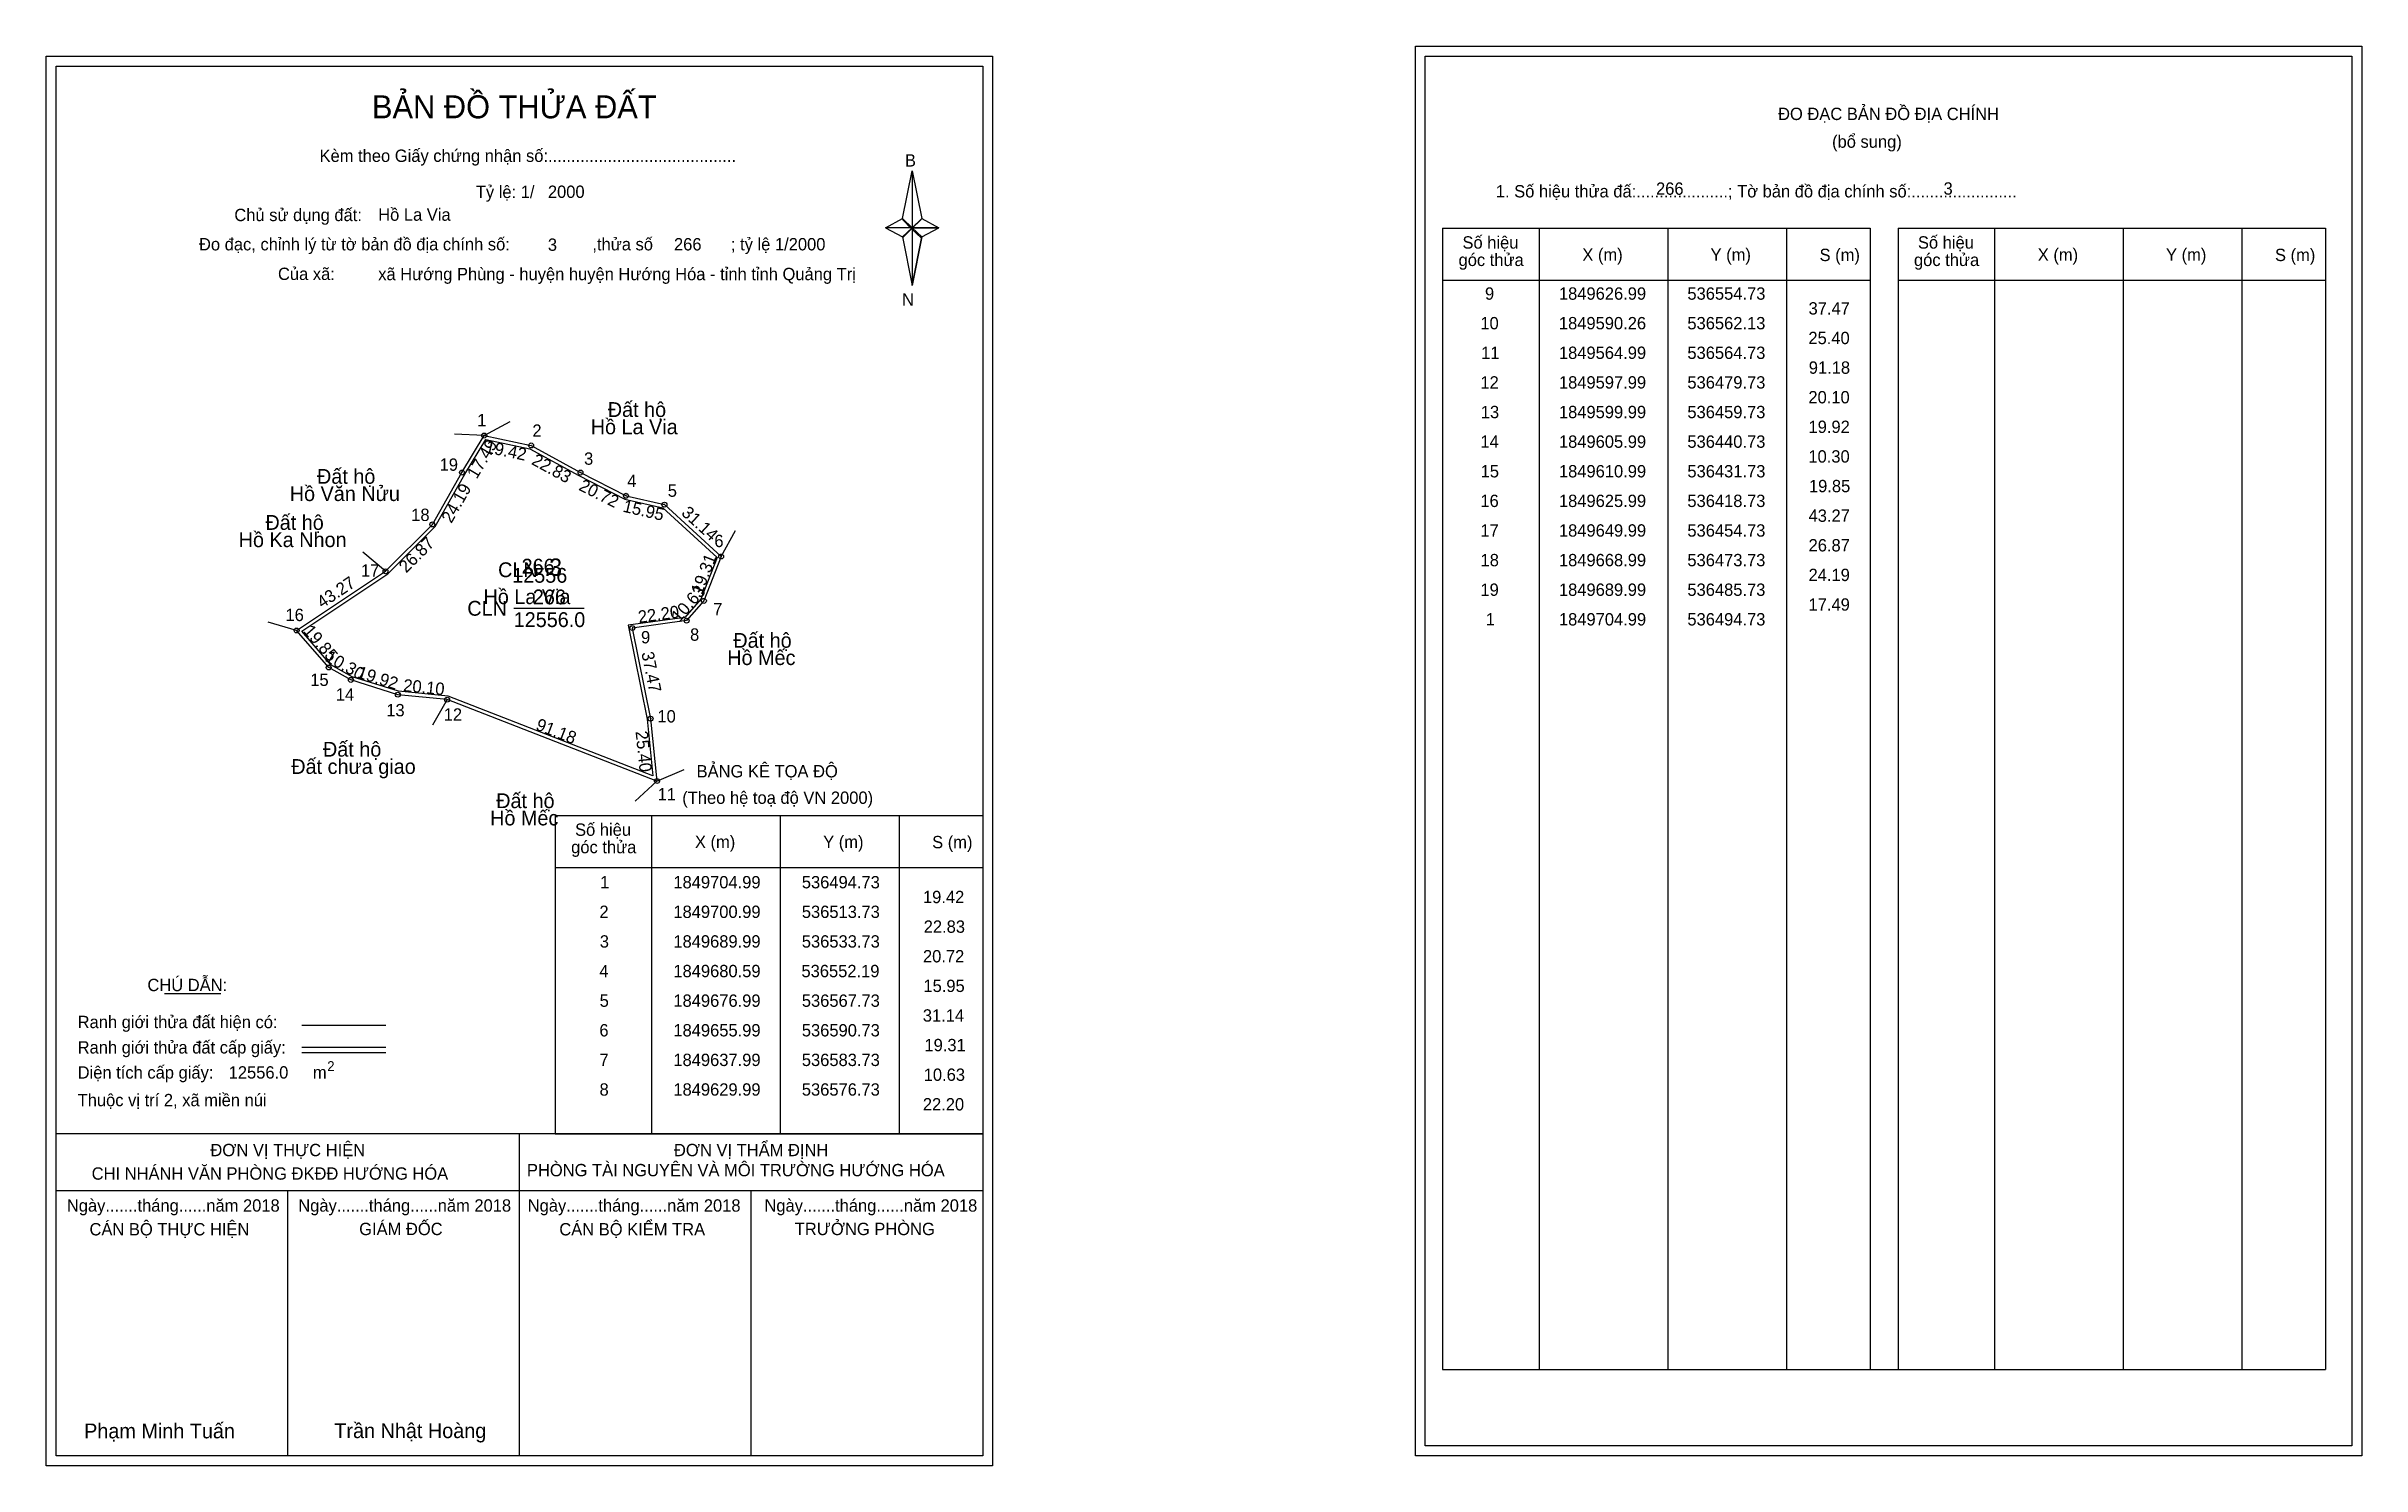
# Model space of a CAD drawing. Extents: x 536317 to 537255, y 1849288 to 1849863.
import ezdxf

# ---------------------------------------------------------------- set-up
doc = ezdxf.new("R2010")
doc.units = 0
for name, color, linetype in [('Level 1', 7, 'Continuous'), ('Level 10', 7, 'Continuous'), ('Level 11', 7, 'Continuous'), ('Level 13', 7, 'Continuous'), ('Level 2', 7, 'Continuous'), ('Level 27', 7, 'Continuous'), ('Level 3', 7, 'Continuous'), ('Level 36', 7, 'Continuous'), ('Level 4', 7, 'Continuous'), ('Level 49', 7, 'Continuous'), ('Level 5', 7, 'Continuous'), ('Level 53', 7, 'Continuous'), ('Level 55', 7, 'Continuous'), ('Level 6', 7, 'Continuous'), ('Level 63', 7, 'Continuous'), ('Level 7', 7, 'Continuous'), ('Level 9', 7, 'Continuous')]:
    doc.layers.add(name, color=color, linetype=linetype)

msp = doc.modelspace()

# ---------------------------------------------------------------- linework, layer by layer
at = {"layer": 'Level 1'}
for p, q in [((536875.97, 1849858.72), (536875.97, 1849858.72)), ((536321.32, 1849854.72), (536321.32, 1849854.72)), ((536664.17, 1849792.95), (536668.1, 1849812.23)), ((536668.1, 1849812.23), (536668.1, 1849789.18)), ((536668.1, 1849812.23), (536672.04, 1849792.95)), ((536657.28, 1849789.18), (536664.17, 1849792.95)), ((536664.17, 1849792.95), (536668.1, 1849789.18)), ((536667.81, 1849788.75), (536664.17, 1849792.51)), ((536668.1, 1849789.18), (536664.17, 1849785.5)), ((536671.74, 1849792.51), (536667.81, 1849788.75)), ((536667.81, 1849788.75), (536671.74, 1849792.51)), ((536672.04, 1849792.95), (536668.1, 1849789.18)), ((536668.1, 1849789.18), (536668.1, 1849765.78)), ((536668.1, 1849789.18), (536678.92, 1849789.18)), ((536668.1, 1849789.18), (536672.04, 1849785.5)), ((536672.04, 1849785.5), (536678.92, 1849789.18)), ((536667.81, 1849788.75), (536664.17, 1849785.06)), ((536664.17, 1849785.06), (536667.81, 1849788.75)), ((536664.17, 1849785.5), (536668.1, 1849765.78)), ((536671.74, 1849785.06), (536667.81, 1849788.75)), ((536672.04, 1849785.5), (536668.1, 1849765.78)), ((536883.03, 1849789.01), (537056.24, 1849789.01)), ((536922.21, 1849326.48), (536922.21, 1849789.01)), ((536974.36, 1849326.48), (536974.36, 1849789.01)), ((537022.3, 1849789.01), (537022.3, 1849326.48)), ((537056.24, 1849789.01), (537056.24, 1849326.48)), ((537067.55, 1849789.01), (537240.75, 1849789.01)), ((537106.73, 1849326.48), (537106.73, 1849789.01)), ((537158.87, 1849326.48), (537158.87, 1849789.01)), ((537206.82, 1849789.01), (537206.82, 1849326.48)), ((537240.75, 1849789.01), (537240.75, 1849326.48)), ((536883.03, 1849767.95), (537056.24, 1849767.95)), ((537067.55, 1849767.95), (537240.75, 1849767.95)), ((536523.51, 1849551.06), (536696.71, 1849551.06)), ((536562.69, 1849422.01), (536562.69, 1849551.06)), ((536614.83, 1849422.01), (536614.83, 1849551.06)), ((536662.78, 1849551.06), (536662.78, 1849422.01)), ((536523.51, 1849530.01), (536696.71, 1849530.01)), ((536365.16, 1849478.85), (536387.96, 1849478.85)), ((536420.89, 1849466.04), (536454.91, 1849466.04)), ((536420.89, 1849457.14), (536454.91, 1849457.14)), ((536420.89, 1849454.95), (536454.91, 1849454.95)), ((536534.98, 1849422.01), (536321.32, 1849422.01)), ((536696.71, 1849422.01), (536487.03, 1849422.01)), ((536509.02, 1849291.57), (536509.02, 1849422.01)), ((536523.51, 1849422.01), (536696.71, 1849422.01)), ((536696.72, 1849398.91), (536321.32, 1849398.91)), ((536415.17, 1849291.57), (536415.17, 1849398.91)), ((536602.87, 1849291.57), (536602.87, 1849398.91)), ((536883.03, 1849326.48), (537240.75, 1849326.48)), ((537251.37, 1849295.57), (537251.37, 1849295.57)), ((536696.71, 1849291.57), (536696.71, 1849291.57))]:
    msp.add_line(p, q, dxfattribs=at)
for points in [[(536664.17, 1849792.95), (536668.1, 1849812.23), (536668.1, 1849789.18)], [(536657.28, 1849789.18), (536664.17, 1849785.5), (536668.1, 1849789.18)], [(536668.1, 1849789.18), (536672.04, 1849792.95), (536678.92, 1849789.18)], [(536668.1, 1849789.18), (536668.1, 1849765.78), (536672.04, 1849785.5)]]:
    msp.add_lwpolyline(points, close=True, dxfattribs=at)
at = {"layer": 'Level 10'}
for points in [[(536418.73, 1849625.99), (536454.73, 1849649.99), (536473.73, 1849668.99), (536485.73, 1849689.99), (536494.73, 1849704.99), (536513.73, 1849700.99), (536533.73, 1849689.99), (536552.19, 1849680.59), (536567.73, 1849676.99), (536590.73, 1849655.99), (536583.73, 1849637.99), (536576.73, 1849629.99), (536554.73, 1849626.99), (536562.13, 1849590.26), (536564.73, 1849564.99), (536479.73, 1849597.99), (536459.73, 1849599.99), (536440.73, 1849605.99), (536431.73, 1849610.99)], [(536420.83, 1849625.71), (536455.62, 1849648.9), (536474.85, 1849668.13), (536486.94, 1849689.28), (536495.42, 1849703.41), (536513.24, 1849699.66), (536533.07, 1849688.75), (536551.71, 1849679.26), (536567.06, 1849675.71), (536589.08, 1849655.6), (536582.51, 1849638.73), (536576.02, 1849631.31), (536553.06, 1849628.18), (536560.74, 1849590.05), (536563.1, 1849567.12), (536480.06, 1849599.36), (536460.01, 1849601.37), (536441.29, 1849607.28), (536432.63, 1849612.09)]]:
    msp.add_lwpolyline(points, close=True, dxfattribs=at)
at = {"layer": 'Level 11'}
for centre in [(536494.73, 1849704.99), (536513.73, 1849700.99), (536485.73, 1849689.99), (536533.73, 1849689.99), (536552.19, 1849680.59), (536567.73, 1849676.99), (536473.73, 1849668.99), (536454.73, 1849649.99), (536590.73, 1849655.99), (536576.73, 1849629.99), (536583.73, 1849637.99), (536418.73, 1849625.99), (536418.73, 1849625.99), (536554.73, 1849626.99), (536431.73, 1849610.99), (536440.73, 1849605.99), (536459.73, 1849599.99), (536479.73, 1849597.99), (536562.13, 1849590.26), (536564.73, 1849564.99)]:
    msp.add_circle(centre, 1, dxfattribs=at)
at = {"layer": 'Level 27'}
for p, q in [((536494.73, 1849704.99), (536482.74, 1849705.56)), ((536494.73, 1849704.99), (536505.26, 1849710.74)), ((536590.73, 1849655.99), (536596.49, 1849666.52)), ((536454.73, 1849649.99), (536445.51, 1849657.68)), ((536418.73, 1849625.99), (536407.21, 1849629.34)), ((536479.73, 1849597.99), (536473.76, 1849587.58)), ((536564.73, 1849564.99), (536555.94, 1849556.82)), ((536564.73, 1849564.99), (536575.76, 1849569.71))]:
    msp.add_line(p, q, dxfattribs=at)
at = {"layer": 'Level 3'}
for p, q in [((536883.03, 1849789.01), (536883.03, 1849326.48)), ((537067.55, 1849789.01), (537067.55, 1849326.48)), ((536523.51, 1849551.06), (536523.51, 1849422.01))]:
    msp.add_line(p, q, dxfattribs=at)
at = {"layer": 'Level 63'}
for points in [[(536317.32, 1849858.72), (536700.72, 1849858.72), (536700.72, 1849287.57), (536317.32, 1849287.57)], [(536871.97, 1849862.72), (537255.37, 1849862.72), (537255.37, 1849291.57), (536871.97, 1849291.57)], [(536875.97, 1849858.72), (537251.37, 1849858.72), (537251.37, 1849295.57), (536875.97, 1849295.57)], [(536321.32, 1849854.72), (536696.72, 1849854.72), (536696.72, 1849291.57), (536321.32, 1849291.57)]]:
    msp.add_lwpolyline(points, close=True, dxfattribs=at)
at = {"layer": 'Level 9'}
msp.add_line((536506.67, 1849634.99), (536535.17, 1849634.99), dxfattribs=at)

# ---------------------------------------------------------------- texts
at = {"layer": 'Level 1'}
for s, height, p in [('BẢN ĐỒ THỬA ĐẤT', 9.3313, (536449.25, 1849833.53)), ('ĐO ĐẠC BẢN ĐỒ ĐỊA CHÍNH', 5, (537018.92, 1849832.84)), ('(bổ sung)', 5, (537040.8, 1849821.6)), ('Kèm theo Giấy chứng nhận số:.........................................', 5, (536428.02, 1849815.87)), ('B', 5, (536665.19, 1849813.99)), ('1. Số hiệu thửa đấ:....................; Tờ bản đồ địa chính số:.......................', 5, (536904.58, 1849801.48)), ('Chủ sử dụng đất:', 5, (536393.5, 1849791.88)), ('Đo đạc, chỉnh lý từ tờ bản đồ địa chính số:                  ,thửa số                 ; tỷ lệ 1/2000', 5, (536379.18, 1849780.02)), ('Số hiệu', 5, (536891.06, 1849780.74)), ('X (m)', 5, (536939.63, 1849775.79)), ('Y (m)', 5, (536991.58, 1849775.79)), ('S (m)', 5, (537035.74, 1849775.69)), ('Số hiệu', 5, (537075.58, 1849780.74)), ('X (m)', 5, (537124.14, 1849775.79)), ('Y (m)', 5, (537176.1, 1849775.79)), ('S (m)', 5, (537220.25, 1849775.69)), ('Của xã:', 5, (536411.18, 1849768.02)), ('góc thửa', 5, (536889.48, 1849773.68)), ('góc thửa', 5, (537073.99, 1849773.68)), ('N', 5, (536663.99, 1849757.65)), ('BẢNG KÊ TỌA ĐỘ', 5, (536580.78, 1849566.47)), ('(Theo hệ toạ độ VN 2000)', 5, (536574.97, 1849555.75)), ('Số hiệu', 5, (536531.54, 1849542.8)), ('góc thửa', 5, (536529.96, 1849535.74)), ('X (m)', 5, (536580.1, 1849537.85)), ('Y (m)', 5, (536632.06, 1849537.85)), ('S (m)', 5, (536676.21, 1849537.75)), ('CHÚ DẪN:', 5, (536358.28, 1849479.86)), ('Ranh giới thửa đất hiện có:', 5, (536330.02, 1849464.86)), ('Ranh giới thửa đất cấp giấy:', 5, (536330.02, 1849454.58)), ('2', 4, (536431.12, 1849447.48)), ('Diện tích cấp giấy:', 5, (536330.02, 1849444.42)), ('m', 5, (536425.33, 1849444.46)), ('Thuộc vị trí 2, xã miền núi', 5, (536330.02, 1849433.22)), ('ĐƠN VỊ THỰC HIỆN', 5, (536383.79, 1849412.98)), ('ĐƠN VỊ THẨM ĐỊNH', 5, (536571.59, 1849412.98)), ('CHI NHÁNH VĂN PHÒNG ĐKĐĐ HƯỚNG HÓA', 5, (536335.7, 1849403.46)), ('PHÒNG TÀI NGUYÊN VÀ MÔI TRƯỜNG HƯỚNG HÓA', 5, (536512.04, 1849404.84)), ('Ngày.......tháng......năm 2018', 5, (536325.65, 1849390.51)), ('Ngày.......tháng......năm 2018', 5, (536419.4, 1849390.51)), ('Ngày.......tháng......năm 2018', 5, (536512.35, 1849390.51)), ('Ngày.......tháng......năm 2018', 5, (536608.26, 1849390.51)), ('CÁN BỘ THỰC HIỆN', 5, (536334.82, 1849380.88)), ('GIÁM ĐỐC', 5, (536444.08, 1849381)), ('CÁN BỘ KIỂM TRA', 5, (536525.16, 1849380.88)), ('TRƯỞNG PHÒNG', 5, (536620.54, 1849381)), ('Phạm Minh Tuấn', 6, (536332.64, 1849298.65)), ('Trần Nhật Hoàng', 6, (536434.02, 1849298.75))]:
    msp.add_text(s, height=height, dxfattribs=at).set_placement(p)
at = {"layer": 'Level 11'}
msp.add_text('Tỷ lệ: 1/', height=5, dxfattribs=at).set_placement((536491.33, 1849801.24))
at = {"layer": 'Level 13'}
for s, p in [('266', (536514.44, 1849636.59)), ('CLN', (536487.88, 1849631.99)), ('12556.0', (536506.67, 1849627.39))]:
    msp.add_text(s, height=6, dxfattribs=at).set_placement(p)
at = {"layer": 'Level 2'}
msp.add_text('Hồ La Via', height=6, dxfattribs=at).set_placement((536494.45, 1849636.69))
at = {"layer": 'Level 3'}
msp.add_text('CLN', height=6, dxfattribs=at).set_placement((536500.36, 1849647.61))
at = {"layer": 'Level 36'}
for s, p in [('Đất hộ', (536544.79, 1849712.52)), ('Hồ La Via', (536537.88, 1849705.52)), ('Đất hộ', (536426.99, 1849685.45)), ('Hồ Văn Nửu', (536415.95, 1849678.45)), ('Đất hộ', (536406.09, 1849666.78)), ('Hồ Ka Nhon', (536395.25, 1849659.78)), ('Đất hộ', (536595.66, 1849619)), ('Hồ Mếc', (536593.19, 1849612)), ('Đất chưa giao', (536416.56, 1849567.88)), ('Đất hộ', (536429.41, 1849574.88)), ('Đất hộ', (536499.59, 1849554.02)), ('Hồ Mếc', (536497.12, 1849547.02))]:
    msp.add_text(s, height=6, dxfattribs=at).set_placement(p)
at = {"layer": 'Level 4'}
msp.add_text('266', height=6, dxfattribs=at).set_placement((536509.87, 1849649.05))
at = {"layer": 'Level 49'}
for s, rotation, p in [('17.49', 59.03624, (536491.69, 1849687.1)), ('19.42', 348.11134, (536494.89, 1849698.21)), ('22.83', 331.18921, (536513.54, 1849693.56)), ('20.72', 333.01439, (536532.7, 1849683.11)), ('24.19', 60.25512, (536481.42, 1849669.14)), ('15.95', 346.95692, (536550.61, 1849674.18)), ('31.14', 317.60256, (536574.27, 1849673.19)), ('26.87', 45, (536463.14, 1849649.06)), ('19.31', 68.74949, (536582.89, 1849640.25)), ('43.27', 33.69007, (536429.07, 1849634.8)), ('10.63', 48.81407, (536573.76, 1849629.02)), ('22.20', 7.76517, (536557.41, 1849628.97)), ('19.85', 310.91438, (536421.16, 1849625.63)), ('10.30', 330.9454, (536429.86, 1849613.86)), ('19.92', 342.47443, (536442.93, 1849606.97)), ('37.47', 281.39091, (536558.39, 1849616.93)), ('20.10', 354.28941, (536461.75, 1849601.4)), ('91.18', 338.78203, (536515.26, 1849585.91)), ('25.40', 275.87442, (536556.03, 1849585.09))]:
    msp.add_text(s, height=5, rotation=rotation, dxfattribs=at).set_placement(p)
at = {"layer": 'Level 5'}
msp.add_text('12556', height=6, dxfattribs=at).set_placement((536506.06, 1849645.35))
at = {"layer": 'Level 53'}
for s, p in [('9', (536900.18, 1849760.03)), ('1849626.99', (536930.14, 1849760.03)), ('536554.73', (536982.18, 1849760.03)), ('10', (536898.31, 1849748.03)), ('1849590.26', (536930.13, 1849748.03)), ('536562.13', (536982.18, 1849748.03)), ('37.47', (537031.28, 1849754.03)), ('25.40', (537031.21, 1849742.03)), ('11', (536898.63, 1849736.03)), ('1849564.99', (536930.14, 1849736.03)), ('536564.73', (536982.18, 1849736.03)), ('91.18', (537031.37, 1849730.03)), ('12', (536898.33, 1849724.03)), ('1849597.99', (536930.14, 1849724.03)), ('536479.73', (536982.18, 1849724.03)), ('13', (536898.49, 1849712.03)), ('1849599.99', (536930.14, 1849712.03)), ('536459.73', (536982.18, 1849712.03)), ('20.10', (537031.21, 1849718.03)), ('14', (536898.31, 1849700.03)), ('1849605.99', (536930.14, 1849700.03)), ('536440.73', (536982.18, 1849700.03)), ('19.92', (537031.26, 1849706.03)), ('10.30', (537031.21, 1849694.03)), ('15', (536898.42, 1849688.03)), ('1849610.99', (536930.14, 1849688.03)), ('536431.73', (536982.18, 1849688.03)), ('19.85', (537031.44, 1849682.03)), ('16', (536898.32, 1849676.03)), ('1849625.99', (536930.14, 1849676.03)), ('536418.73', (536982.18, 1849676.03)), ('17', (536898.34, 1849664.03)), ('1849649.99', (536930.14, 1849664.03)), ('536454.73', (536982.18, 1849664.03)), ('43.27', (537031.28, 1849670.03)), ('26.87', (537031.28, 1849658.03)), ('18', (536898.39, 1849652.03)), ('1849668.99', (536930.14, 1849652.03)), ('536473.73', (536982.18, 1849652.03)), ('24.19', (537031.27, 1849646.03)), ('19', (536898.34, 1849640.03)), ('1849689.99', (536930.14, 1849640.03)), ('536485.73', (536982.18, 1849640.03)), ('17.49', (537031.27, 1849634.03)), ('1', (536900.48, 1849628.03)), ('1849704.99', (536930.14, 1849628.03)), ('536494.73', (536982.18, 1849628.03)), ('1', (536541.71, 1849521.51)), ('1849704.99', (536571.37, 1849521.51)), ('536494.73', (536623.41, 1849521.51)), ('19.42', (536672.49, 1849515.51)), ('2', (536541.41, 1849509.51)), ('1849700.99', (536571.37, 1849509.51)), ('536513.73', (536623.41, 1849509.51)), ('22.83', (536672.79, 1849503.51)), ('3', (536541.56, 1849497.51)), ('1849689.99', (536571.37, 1849497.51)), ('536533.73', (536623.41, 1849497.51)), ('4', (536541.38, 1849485.51)), ('1849680.59', (536571.37, 1849485.51)), ('536552.19', (536623.26, 1849485.51)), ('20.72', (536672.49, 1849491.51)), ('15.95', (536672.67, 1849479.51)), ('5', (536541.5, 1849473.51)), ('1849676.99', (536571.37, 1849473.51)), ('536567.73', (536623.41, 1849473.51)), ('31.14', (536672.43, 1849467.51)), ('6', (536541.39, 1849461.51)), ('1849655.99', (536571.37, 1849461.51)), ('536590.73', (536623.41, 1849461.51)), ('7', (536541.42, 1849449.51)), ('1849637.99', (536571.37, 1849449.51)), ('536583.73', (536623.41, 1849449.51)), ('19.31', (536673.09, 1849455.51)), ('8', (536541.46, 1849437.51)), ('1849629.99', (536571.37, 1849437.51)), ('536576.73', (536623.41, 1849437.51)), ('10.63', (536672.79, 1849443.51)), ('22.20', (536672.44, 1849431.51))]:
    msp.add_text(s, height=5, dxfattribs=at).set_placement(p)
at = {"layer": 'Level 55'}
for s, height, p in [('1', 0.8, (536494.51, 1849704.99)), ('0', 0.22, (536494.65, 1849704.77)), ('0', 0.22, (536494.65, 1849704.77)), ('2', 0.8, (536513.46, 1849700.99)), ('0', 0.22, (536513.65, 1849700.77)), ('19', 0.8, (536485.16, 1849689.99)), ('0', 0.22, (536485.65, 1849689.77)), ('3', 0.8, (536533.48, 1849689.99)), ('0', 0.22, (536533.65, 1849689.77)), ('4', 0.8, (536551.91, 1849680.59)), ('0', 0.22, (536552.11, 1849680.37)), ('5', 0.8, (536567.47, 1849676.99)), ('0', 0.22, (536567.65, 1849676.77)), ('18', 0.8, (536473.17, 1849668.99)), ('0', 0.22, (536473.65, 1849668.77)), ('17', 0.8, (536454.17, 1849649.99)), ('0', 0.22, (536454.65, 1849649.77)), ('0', 0.22, (536454.65, 1849649.77)), ('0', 0.22, (536454.65, 1849649.77)), ('6', 0.8, (536590.46, 1849655.99)), ('0', 0.22, (536590.65, 1849655.77)), ('0', 0.22, (536590.65, 1849655.77)), ('8', 0.8, (536576.47, 1849629.99)), ('0', 0.22, (536576.65, 1849629.77)), ('7', 0.8, (536583.46, 1849637.99)), ('0', 0.22, (536583.65, 1849637.77)), ('16', 0.8, (536418.16, 1849625.99)), ('0', 0.22, (536418.65, 1849625.77)), ('0', 0.22, (536418.65, 1849625.77)), ('0', 0.22, (536418.65, 1849625.77)), ('0', 0.22, (536418.65, 1849625.77)), ('9', 0.8, (536554.46, 1849626.99)), ('0', 0.22, (536554.65, 1849626.77)), ('15', 0.8, (536431.18, 1849610.99)), ('0', 0.22, (536431.65, 1849610.77)), ('0', 0.22, (536431.65, 1849610.77)), ('14', 0.8, (536440.16, 1849605.99)), ('0', 0.22, (536440.65, 1849605.77)), ('0', 0.22, (536440.65, 1849605.77)), ('13', 0.8, (536459.19, 1849599.99)), ('0', 0.22, (536459.65, 1849599.77)), ('0', 0.22, (536459.65, 1849599.77)), ('12', 0.8, (536479.16, 1849597.99)), ('0', 0.22, (536479.65, 1849597.77)), ('0', 0.22, (536479.65, 1849597.77)), ('0', 0.22, (536479.65, 1849597.77)), ('10', 0.8, (536561.56, 1849590.26)), ('0', 0.22, (536562.05, 1849590.04)), ('11', 0.8, (536564.21, 1849564.99)), ('0', 0.22, (536564.65, 1849564.77)), ('0', 0.22, (536564.65, 1849564.77))]:
    msp.add_text(s, height=height, dxfattribs=at).set_placement(p)
at = {"layer": 'Level 6'}
for s, p in [('2000', (536520.53, 1849801.28)), ('266', (536969.48, 1849802.56)), ('3', (537085.97, 1849802.6)), ('Hồ La Via', (536451.77, 1849792.02)), ('3', (536520.52, 1849779.84)), ('266', (536571.62, 1849780)), ('xã Hướng Phùng - huyện huyện Hướng Hóa - tỉnh tỉnh Quảng Trị', (536451.79, 1849767.94)), ('12556.0', (536391.2, 1849444.43))]:
    msp.add_text(s, height=5, dxfattribs=at).set_placement(p)
at = {"layer": 'Level 7'}
msp.add_text('3', height=7, dxfattribs=at).set_placement((536521.07, 1849648.18))
at = {"layer": 'Level 9'}
for s, p in [('1', (536491.9, 1849708.73)), ('2', (536514.26, 1849704.49)), ('19', (536476.67, 1849690.72)), ('3', (536535.19, 1849693.15)), ('4', (536552.66, 1849684.1)), ('5', (536569.1, 1849680.16)), ('18', (536465.16, 1849670.37)), ('6', (536587.97, 1849659.8)), ('17', (536444.81, 1849647.83)), ('16', (536414.21, 1849629.82)), ('7', (536587.52, 1849632.17)), ('9', (536558.26, 1849620.78)), ('8', (536578.13, 1849621.85)), ('15', (536424.25, 1849603.52)), ('14', (536434.63, 1849597.61)), ('13', (536455.05, 1849591.22)), ('12', (536478.32, 1849589.46)), ('10', (536564.9, 1849588.72)), ('11', (536564.98, 1849557.13))]:
    msp.add_text(s, height=5, dxfattribs=at).set_placement(p)

doc.saveas('drawing.dxf')
